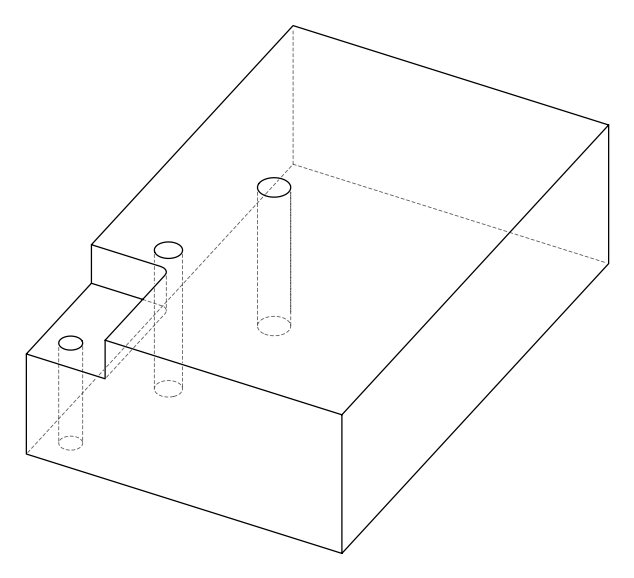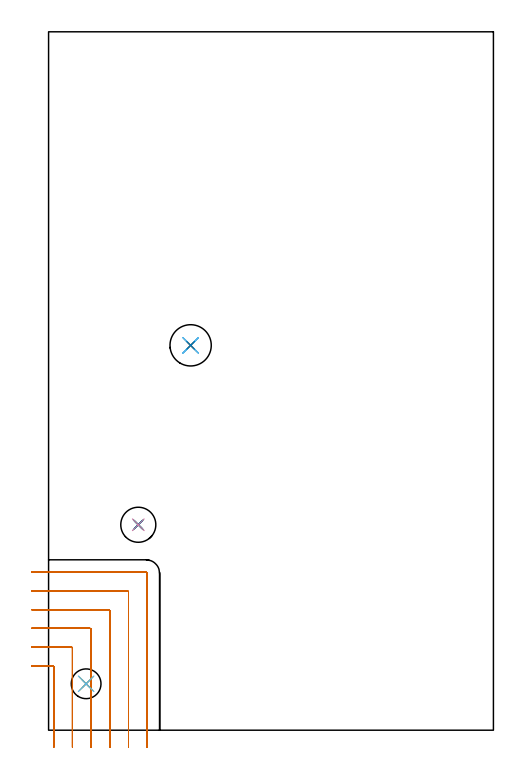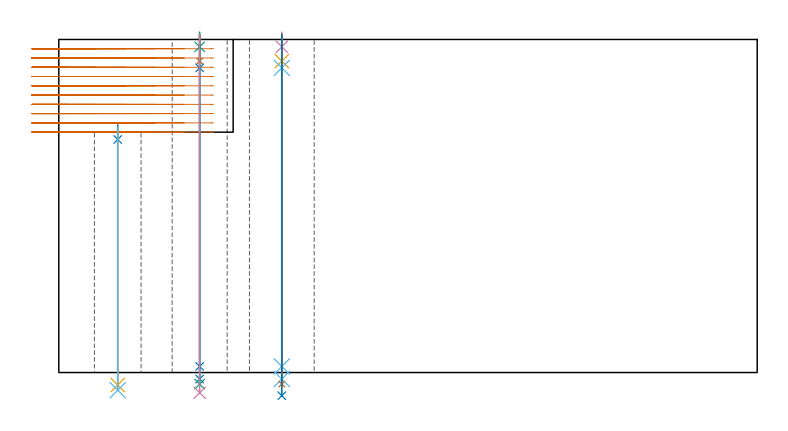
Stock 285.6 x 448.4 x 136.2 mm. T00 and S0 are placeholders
(PLAN: 14 operations, 11 tool changes, 21.5 min)
(1 MILL_CORNER_NOTCH_RECTANGULAR | CORNER_NOTCH_RECTANGULAR | NXT0201_012 | Follow Part, ap 4, ae 75% | 16.81 min | 295028 mm3)
(2 SPOT_DRILL | STEP1HOLE | NXT0321_9005460120000 | 0.06 min | 191 mm3)
(3 SPOT_DRILL_1 | STEP1HOLE_1 | NXT0321_9005460120000 | 0.05 min | 182 mm3)
(4 SPOT_DRILL_2 | STEP1HOLE_2 | NXT0321_9005460120000 | 0.05 min | 182 mm3)
(5 DRILL_THROUGH_HOLE_INTO_CENTER | STEP1HOLE | UGT0301_515 | 0.43 min | 10888 mm3)
(6 DRILL_TO_ENLARGE_THROUGH_HOLE | STEP1HOLE | UGT0301_258 | 0.44 min | 17034 mm3)
(7 DRILL_BLIND_HOLE_INTO_CENTER | STEP1HOLE_1 | NXT0301_030 | 0.05 min | 154 mm3)
(8 GUN_DRILL_THROUGH_HOLE | STEP1HOLE_1 | UGT0307_001 | 0.6 min | 2453 mm3)
(9 SPADE_DRILL_TO_ENLARGE_THROUGH_HOLE | STEP1HOLE_1 | UGT0306_005 | 0.57 min | 19647 mm3)
(10 DRILL_TO_ENLARGE_THROUGH_HOLE_1 | STEP1HOLE_1 | UGT0301_054 | 0.59 min | 31656 mm3)
(11 DRILL_BLIND_HOLE_INTO_CENTER_1 | STEP1HOLE_2 | NXT0301_030 | 0.05 min | 159 mm3)
(12 GUN_DRILL_THROUGH_HOLE_1 | STEP1HOLE_2 | UGT0307_001 | 0.61 min | 2484 mm3)
(13 SPADE_DRILL_TO_ENLARGE_THROUGH_HOLE_1 | STEP1HOLE_2 | UGT0306_005 | 0.57 min | 19604 mm3)
(14 DRILL_TO_ENLARGE_THROUGH_HOLE_2 | STEP1HOLE_2 | UGT0301_388 | 0.59 min | 52618 mm3)
(TOOL NXT0201_012 | ENDMILL 16mm [2P460-1600-NA 1630] | D16 FL38 Z6)
(TOOL NXT0321_9005460120000 | NC Spot Drill, 142deg, 12mm, Carbide, Uncoated | D12 PA142 FL30 Z2)
(TOOL UGT0301_515 | Carbide Drill 12.0 mm | D12 PA118 FL101 Z2)
(TOOL UGT0301_258 | Twist Drill 19.1 mm | D19.1 PA118 FL140 Z2)
(TOOL NXT0301_030 | Carbide Drill 5.9mm [860.1-0590-018A1-MM 2214] | D5.9 PA140 FL28 Z2)
(TOOL UGT0307_001 | Gun Drill 5 mm | D5 PA130 FL24 Z1)
(TOOL UGT0306_005 | Spade Drill 14.5mm | D14.5 PA132 FL10 Z2)
(TOOL UGT0301_054 | Twist Drill 22.5 mm | D22.5 PA118 FL155 Z2)
(TOOL UGT0301_388 | Twist Drill 26.5 mm | D26.5 PA118 FL165 Z2)
(OP 1 MILL_CORNER_NOTCH_RECTANGULAR)
G17 G21 G94 G90
T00 M6
G54
G17 G0 G90 X3.3 Y-11. S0 M3
G43 Z146.2 H1
Z132.41
G94 G1 Y-8. F250.
Y40.606 F500.
G3 X2.506 Y41.4 R0.8
G1 X-8.
X-11. F250.
G0 Z146.2
X15.3 Y-11.
Z132.41
G1 Y-8.
Y52.605 F500.
G3 X14.505 Y53.4 R0.8
G1 X-8.
X-11. F250.
G0 Z146.2
X27.3 Y-11.
Z132.41
G1 Y-8.
Y64.605 F500.
G3 X26.505 Y65.4 R0.8
G1 X-8.
X-11. F250.
G0 Z146.2
X39.3 Y-11.
Z132.41
G1 Y-8.
Y76.605 F500.
G3 X38.505 Y77.4 R0.8
G1 X-8.
X-11. F250.
G0 Z146.2
X51.3 Y-11.
Z132.41
G1 Y-8.
Y88.605 F500.
G3 X50.505 Y89.4 R0.8
G1 X-8.
X-11. F250.
G0 Z146.2
X63.3 Y-11.
Z132.41
G1 Y-8.
Y100.604 F500.
G3 X62.504 Y101.4 R0.8
G1 X-8.
X-11. F250.
G0 Z146.2
X3.3 Y-11.
Z128.62
G1 Y-8.
Y40.606 F500.
G3 X2.506 Y41.4 R0.8
G1 X-8.
X-11. F250.
G0 Z146.2
X15.3 Y-11.
Z128.62
G1 Y-8.
Y52.605 F500.
G3 X14.505 Y53.4 R0.8
G1 X-8.
X-11. F250.
G0 Z146.2
X27.3 Y-11.
Z128.62
G1 Y-8.
Y64.605 F500.
G3 X26.505 Y65.4 R0.8
G1 X-8.
X-11. F250.
G0 Z146.2
X39.3 Y-11.
Z128.62
G1 Y-8.
Y76.605 F500.
G3 X38.505 Y77.4 R0.8
G1 X-8.
X-11. F250.
G0 Z146.2
X51.3 Y-11.
Z128.62
G1 Y-8.
Y88.604 F500.
G3 X50.504 Y89.4 R0.8
G1 X-8.
X-11. F250.
G0 Z146.2
X63.3 Y-11.
Z128.62
G1 Y-8.
Y100.604 F500.
G3 X62.504 Y101.4 R0.8
G1 X-8.
X-11. F250.
G0 Z146.2
X3.3 Y-11.
Z124.83
G1 Y-8.
Y40.606 F500.
G3 X2.506 Y41.4 R0.8
G1 X-8.
X-11. F250.
G0 Z146.2
X15.3 Y-11.
Z124.83
G1 Y-8.
Y52.605 F500.
G3 X14.505 Y53.4 R0.8
G1 X-8.
X-11. F250.
G0 Z146.2
X27.3 Y-11.
Z124.83
G1 Y-8.
Y64.605 F500.
G3 X26.505 Y65.4 R0.8
G1 X-8.
X-11. F250.
G0 Z146.2
X39.3 Y-11.
Z124.83
G1 Y-8.
Y76.605 F500.
G3 X38.505 Y77.4 R0.8
G1 X-8.
X-11. F250.
G0 Z146.2
X51.3 Y-11.
Z124.83
G1 Y-8.
Y88.604 F500.
G3 X50.504 Y89.4 R0.8
G1 X-8.
X-11. F250.
G0 Z146.2
X63.3 Y-11.
Z124.83
G1 Y-8.
Y100.604 F500.
G3 X62.504 Y101.4 R0.8
G1 X-8.
X-11. F250.
G0 Z146.2
X3.3 Y-11.
Z121.04
G1 Y-8.
Y40.606 F500.
G3 X2.506 Y41.4 R0.8
G1 X-8.
X-11. F250.
G0 Z146.2
X15.3 Y-11.
Z121.04
G1 Y-8.
Y52.605 F500.
G3 X14.505 Y53.4 R0.8
G1 X-8.
X-11. F250.
G0 Z146.2
X27.3 Y-11.
Z121.04
G1 Y-8.
Y64.605 F500.
G3 X26.505 Y65.4 R0.8
G1 X-8.
X-11. F250.
G0 Z146.2
X39.3 Y-11.
Z121.04
G1 Y-8.
Y76.605 F500.
G3 X38.505 Y77.4 R0.8
G1 X-8.
X-11. F250.
G0 Z146.2
X51.3 Y-11.
Z121.04
G1 Y-8.
Y88.604 F500.
G3 X50.504 Y89.4 R0.8
G1 X-8.
X-11. F250.
G0 Z146.2
X63.3 Y-11.
Z121.04
G1 Y-8.
Y100.604 F500.
G3 X62.504 Y101.4 R0.8
G1 X-8.
X-11. F250.
G0 Z146.2
X3.3 Y-11.
Z117.25
G1 Y-8.
Y40.606 F500.
G3 X2.506 Y41.4 R0.8
G1 X-8.
X-11. F250.
G0 Z146.2
X15.3 Y-11.
Z117.25
G1 Y-8.
Y52.605 F500.
G3 X14.505 Y53.4 R0.8
G1 X-8.
X-11. F250.
G0 Z146.2
X27.3 Y-11.
Z117.25
G1 Y-8.
Y64.605 F500.
G3 X26.505 Y65.4 R0.8
G1 X-8.
X-11. F250.
G0 Z146.2
X39.3 Y-11.
Z117.25
G1 Y-8.
Y76.605 F500.
G3 X38.505 Y77.4 R0.8
G1 X-8.
X-11. F250.
G0 Z146.2
X51.3 Y-11.
Z117.25
G1 Y-8.
Y88.604 F500.
G3 X50.504 Y89.4 R0.8
G1 X-8.
X-11. F250.
G0 Z146.2
X63.3 Y-11.
Z117.25
G1 Y-8.
Y100.604 F500.
G3 X62.504 Y101.4 R0.8
G1 X-8.
X-11. F250.
G0 Z146.2
X3.3 Y-11.
Z113.46
G1 Y-8.
Y40.606 F500.
G3 X2.506 Y41.4 R0.8
G1 X-8.
X-11. F250.
G0 Z146.2
X15.3 Y-11.
Z113.46
G1 Y-8.
Y52.605 F500.
G3 X14.505 Y53.4 R0.8
G1 X-8.
X-11. F250.
G0 Z146.2
X27.3 Y-11.
Z113.46
G1 Y-8.
Y64.605 F500.
G3 X26.505 Y65.4 R0.8
G1 X-8.
X-11. F250.
G0 Z146.2
X39.3 Y-11.
Z113.46
G1 Y-8.
Y76.605 F500.
G3 X38.505 Y77.4 R0.8
G1 X-8.
X-11. F250.
G0 Z146.2
X51.3 Y-11.
Z113.46
G1 Y-8.
Y88.604 F500.
G3 X50.504 Y89.4 R0.8
G1 X-8.
X-11. F250.
G0 Z146.2
X63.3 Y-11.
Z113.46
G1 Y-8.
Y100.604 F500.
G3 X62.504 Y101.4 R0.8
G1 X-8.
X-11. F250.
G0 Z146.2
X3.3 Y-11.
Z109.67
G1 Y-8.
Y40.606 F500.
G3 X2.506 Y41.4 R0.8
G1 X-8.
X-11. F250.
G0 Z146.2
X15.3 Y-11.
Z109.67
G1 Y-8.
Y52.605 F500.
G3 X14.505 Y53.4 R0.8
G1 X-8.
X-11. F250.
G0 Z146.2
X27.3 Y-11.
Z109.67
G1 Y-8.
Y64.605 F500.
G3 X26.505 Y65.4 R0.8
G1 X-8.
X-11. F250.
G0 Z146.2
X39.3 Y-11.
Z109.67
G1 Y-8.
Y76.605 F500.
G3 X38.505 Y77.4 R0.8
G1 X-8.
X-11. F250.
G0 Z146.2
X51.3 Y-11.
Z109.67
G1 Y-8.
Y88.604 F500.
G3 X50.504 Y89.4 R0.8
G1 X-8.
X-11. F250.
G0 Z146.2
X63.3 Y-11.
Z109.67
G1 Y-8.
Y100.604 F500.
G3 X62.504 Y101.4 R0.8
G1 X-8.
X-11. F250.
G0 Z146.2
X3.3 Y-11.
Z105.88
G1 Y-8.
Y40.606 F500.
G3 X2.506 Y41.4 R0.8
G1 X-8.
X-11. F250.
G0 Z146.2
X15.3 Y-11.
Z105.88
G1 Y-8.
Y52.605 F500.
G3 X14.505 Y53.4 R0.8
G1 X-8.
X-11. F250.
G0 Z146.2
X27.3 Y-11.
Z105.88
G1 Y-8.
Y64.605 F500.
G3 X26.505 Y65.4 R0.8
G1 X-8.
X-11. F250.
G0 Z146.2
X39.3 Y-11.
Z105.88
G1 Y-8.
Y76.605 F500.
G3 X38.505 Y77.4 R0.8
G1 X-8.
X-11. F250.
G0 Z146.2
X51.3 Y-11.
Z105.88
G1 Y-8.
Y88.604 F500.
G3 X50.504 Y89.4 R0.8
G1 X-8.
X-11. F250.
G0 Z146.2
X63.3 Y-11.
Z105.88
G1 Y-8.
Y100.604 F500.
G3 X62.504 Y101.4 R0.8
G1 X-8.
X-11. F250.
G0 Z146.2
X3.3 Y-11.
Z102.09
G1 Y-8.
Y40.606 F500.
G3 X2.506 Y41.4 R0.8
G1 X-8.
X-11. F250.
G0 Z146.2
X15.3 Y-11.
Z102.09
G1 Y-8.
Y52.605 F500.
G3 X14.505 Y53.4 R0.8
G1 X-8.
X-11. F250.
G0 Z146.2
X27.3 Y-11.
Z102.09
G1 Y-8.
Y64.605 F500.
G3 X26.505 Y65.4 R0.8
G1 X-8.
X-11. F250.
G0 Z146.2
X39.3 Y-11.
Z102.09
G1 Y-8.
Y76.605 F500.
G3 X38.505 Y77.4 R0.8
G1 X-8.
X-11. F250.
G0 Z146.2
X51.3 Y-11.
Z102.09
G1 Y-8.
Y88.604 F500.
G3 X50.504 Y89.4 R0.8
G1 X-8.
X-11. F250.
G0 Z146.2
X63.3 Y-11.
Z102.09
G1 Y-8.
Y100.604 F500.
G3 X62.504 Y101.4 R0.8
G1 X-8.
X-11. F250.
G0 Z146.2
X3.3 Y-11.
Z98.3
G1 Y-8.
Y40.606 F500.
G3 X2.506 Y41.4 R0.8
G1 X-8.
X-11. F250.
G0 Z146.2
X15.3 Y-11.
Z98.3
G1 Y-8.
Y52.605 F500.
G3 X14.505 Y53.4 R0.8
G1 X-8.
X-11. F250.
G0 Z146.2
X27.3 Y-11.
Z98.3
G1 Y-8.
Y64.605 F500.
G3 X26.505 Y65.4 R0.8
G1 X-8.
X-11. F250.
G0 Z146.2
X39.3 Y-11.
Z98.3
G1 Y-8.
Y76.605 F500.
G3 X38.505 Y77.4 R0.8
G1 X-8.
X-11. F250.
G0 Z146.2
X51.3 Y-11.
Z98.3
G1 Y-8.
Y88.604 F500.
G3 X50.504 Y89.4 R0.8
G1 X-8.
X-11. F250.
G0 Z146.2
X63.3 Y-11.
Z98.3
G1 Y-8.
Y100.604 F500.
G3 X62.504 Y101.4 R0.8
G1 X-8.
X-11. F250.
G0 Z146.2
M5
M2
(OP 2 SPOT_DRILL)
G17 G21 G94 G90
T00 M6
G54
G17 G0 G90 X24.1 Y29.8 S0 M3
G43 Z146.2 H0
G94 G81 G98 Z95.3 F250. R101.3
G80
M5
M2
(OP 3 SPOT_DRILL_1)
G17 G21 G94 G90
T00 M6
G54
G17 G0 G90 X57.6 Y131.9 S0 M3
G43 Z146.2 H0
G94 G81 G98 Z133.2 F250. R139.2
G80
M5
M2
(OP 4 SPOT_DRILL_2)
G17 G21 G94 G90
T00 M6
G54
G17 G0 G90 X91.2 Y247.1 S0 M3
G43 Z146.2 H0
G94 G81 G98 Z133.2 F250. R139.2
G80
M5
M2
(OP 5 DRILL_THROUGH_HOLE_INTO_CENTER)
G17 G21 G94 G90
T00 M6
G54
G17 G0 G90 X24.1 Y29.8 S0 M3
G43 Z146.2 H0
G94 G73 G98 Z-5.105 F250. Q11.489 R100.3
G80
M5
M2
(OP 6 DRILL_TO_ENLARGE_THROUGH_HOLE)
G17 G21 G94 G90
T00 M6
G54
G17 G0 G90 X24.1 Y29.8 S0 M3
G43 Z146.2 H0
G94 G73 G98 Z-7.238 F250. Q17.59 R100.3
G80
M5
M2
(OP 7 DRILL_BLIND_HOLE_INTO_CENTER)
G17 G21 G94 G90
T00 M6
G54
G17 G0 G90 X57.6 Y131.9 S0 M3
G43 Z146.2 H1
G94 G81 G98 Z127.35 F250. R138.2
G80
M5
M2
(OP 8 GUN_DRILL_THROUGH_HOLE)
G17 G21 G94 G90
T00 M6
G54
G17 G0 G90 X57.6 Y131.9 M8
G43 Z146.2 H0
Z133.66
S716 M3
G94 G1 Z124.594 F125. M26
G4 X.084
Z2.5 F250.
G4 X.084
Z-2.666 F125.
G4 X.084
M5
M9
G0 Z133.66
Z146.2
M2
(OP 9 SPADE_DRILL_TO_ENLARGE_THROUGH_HOLE)
G17 G21 G94 G90
T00 M6
G54
G17 G0 G90 X57.6 Y131.9 S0 M3
G43 Z146.2 H0
G94 G73 G98 Z-4.728 F250. Q14.093 R138.2
G80
M5
M2
(OP 10 DRILL_TO_ENLARGE_THROUGH_HOLE_1)
G17 G21 G94 G90
T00 M6
G54
G17 G0 G90 X57.6 Y131.9 S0 M3
G43 Z146.2 H0
G94 G73 G98 Z-8.26 F250. Q20.637 R138.2
G80
M5
M2
(OP 11 DRILL_BLIND_HOLE_INTO_CENTER_1)
G17 G21 G94 G90
T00 M6
G54
G17 G0 G90 X91.2 Y247.1 S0 M3
G43 Z146.2 H1
G94 G81 G98 Z127.35 F250. R138.2
G80
M5
M2
(OP 12 GUN_DRILL_THROUGH_HOLE_1)
G17 G21 G94 G90
T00 M6
G54
G17 G0 G90 X91.2 Y247.1 M8
G43 Z146.2 H0
Z134.62
S716 M3
G94 G1 Z124.594 F125. M26
G4 X.084
Z2.5 F250.
G4 X.084
Z-2.666 F125.
G4 X.084
M5
M9
G0 Z134.62
Z146.2
M2
(OP 13 SPADE_DRILL_TO_ENLARGE_THROUGH_HOLE_1)
G17 G21 G94 G90
T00 M6
G54
G17 G0 G90 X91.2 Y247.1 S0 M3
G43 Z146.2 H0
G94 G73 G98 Z-4.728 F250. Q14.093 R138.2
G80
M5
M2
(OP 14 DRILL_TO_ENLARGE_THROUGH_HOLE_2)
G17 G21 G94 G90
T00 M6
G54
G17 G0 G90 X91.2 Y247.1 S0 M3
G43 Z146.2 H0
G94 G73 G98 Z-9.461 F250. Q24.277 R138.2
G80
M5
M2
